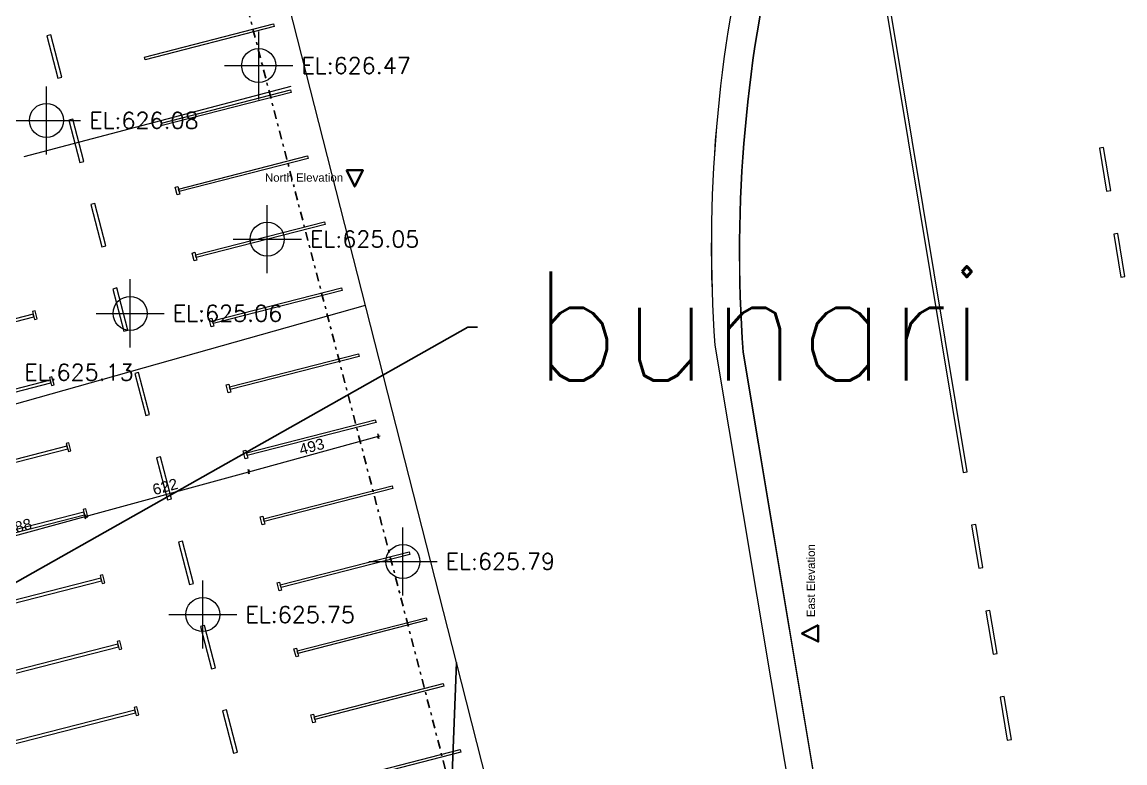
# Model space of a CAD drawing. Header units: metres. Extents: x 7516628 to 7516794, y 4692096 to 4692450.
# Drawn here: x 7516726.65 to 7516767.1, y 4692337.05 to 4692364.24 of the extents above; entities that cross this region are included whole.
import ezdxf
from ezdxf import colors
from ezdxf.entities.mleader import LeaderData, LeaderLine
from ezdxf.math import Vec2, Vec3

# ---------------------------------------------------------------- set-up
doc = ezdxf.new("R2010")
doc.units = ezdxf.units.M
doc.linetypes.add('Dot & Dashed', pattern=[670.277762, 317.5, -176.388889, 0, -176.388874])
doc.linetypes.add('Wipeout_Contour', pattern=[1000, 0, -1000])
for name, color, linetype, lineweight in [('dtm label', 1, 'Continuous', 0), ('Marker - Elevation', 7, 'Continuous', 0), ('Marker - Elevation_Pen_No__25', 161, 'Continuous', 0), ('Marker - Elevation_Pen_No__6', 5, 'Continuous', 0), ('muri', 36, 'Continuous', 0), ('New_Dimensioning - General', 7, 'Continuous', 0), ('New_Dimensioning - General_Pen_No__1', 7, 'Continuous', 0), ('New_Dimensioning - General_Pen_No__142', 8, 'Continuous', 0), ('New_Dimensioning - General_Pen_No__161', 251, 'Continuous', 0), ('New_Drawing & Figure_Pen_No__58', 12, 'Continuous', 0), ('New_Drawing & Figure_Pen_No__75', 6, 'Continuous', 0), ('New_Structural - Bearing', 7, 'Continuous', 0), ('New_Structural - Bearing_Pen_No__1', 7, 'Continuous', 0), ('New_Structural - Bearing_Pen_No__184', 254, 'Continuous', 0), ('niveleta lartesite', 5, 'Continuous', 0), ('Parcela Baze', 7, 'Continuous', 0), ('projekt', 7, 'Continuous', 0), ('shetitore', 6, 'Continuous', 0)]:
    doc.layers.add(name, color=color, linetype=linetype, lineweight=lineweight)
doc.styles.add('GENERATED_STYLE_1', font='arial.ttf')
doc.styles.get("Standard").update_dxf_attribs({"font": 'simplex.shx'})
doc.dimstyles.new('GENERATED_STYLE__1', dxfattribs={"dimtxt": 400, "dimasz": 95, "dimexe": 0.18, "dimexo": 100000, "dimgap": 0, "dimtad": 1, "dimdec": 0, "dimlfac": 0.1, "dimzin": 0, "dimdsep": 46, "dimtxsty": 'GENERATED_STYLE_1', "dimblk": 'ARROWHEAD_2', "dimblk1": 'ARROWHEAD_2', "dimblk2": 'ARROWHEAD_2', "dimcen": 0.09, "dimclrd": 251, "dimclre": 251, "dimclrt": 7, "dimadec": 0, "dimazin": 0, "dimtfac": 1, "dimtdec": 4, "dimtmove": 0, "dimatfit": 3, "dimfxl": 1, "dimtolj": 1, "dimtzin": 0, "dimarcsym": 0})

# ---------------------------------------------------------------- blocks, each defined once
blk = doc.blocks.new('Slab_228', base_point=(-1767, 6872))
at = {"layer": 'New_Structural - Bearing_Pen_No__1', "color": 7, "linetype": 'Continuous', "lineweight": 13, "flags": 128}
blk.add_lwpolyline([(-1767, 6872), (2962, 8087), (2937, 8184), (-1792, 6968)], close=True, dxfattribs=at)
blk = doc.blocks.new('Slab_229', base_point=(2912, 8280))
at = {"layer": 'New_Structural - Bearing_Pen_No__1', "color": 7, "linetype": 'Continuous', "lineweight": 13, "flags": 128}
blk.add_lwpolyline([(2912, 8280), (2987, 7990), (3083, 8015), (3009, 8305)], close=True, dxfattribs=at)
blk = doc.blocks.new('Slab_230', base_point=(-2389, 9293))
at = {"layer": 'New_Structural - Bearing_Pen_No__1', "color": 7, "linetype": 'Continuous', "lineweight": 13, "flags": 128}
blk.add_lwpolyline([(-2389, 9293), (2340, 10508), (2315, 10605), (-2414, 9390)], close=True, dxfattribs=at)
blk = doc.blocks.new('Slab_231', base_point=(2290, 10702))
at = {"layer": 'New_Structural - Bearing_Pen_No__1', "color": 7, "linetype": 'Continuous', "lineweight": 13, "flags": 128}
blk.add_lwpolyline([(2290, 10702), (2364, 10411), (2461, 10436), (2387, 10727)], close=True, dxfattribs=at)
blk = doc.blocks.new('Slab_232', base_point=(-3011, 11714))
at = {"layer": 'New_Structural - Bearing_Pen_No__1', "color": 7, "linetype": 'Continuous', "lineweight": 13, "flags": 128}
blk.add_lwpolyline([(-3011, 11714), (1717, 12929), (1692, 13026), (-3036, 11811)], close=True, dxfattribs=at)
blk = doc.blocks.new('Slab_233', base_point=(1668, 13123))
at = {"layer": 'New_Structural - Bearing_Pen_No__1', "color": 7, "linetype": 'Continuous', "lineweight": 13, "flags": 128}
blk.add_lwpolyline([(1668, 13123), (1742, 12833), (1839, 12857), (1764, 13148)], close=True, dxfattribs=at)
blk = doc.blocks.new('Slab_234', base_point=(-3634, 14136))
at = {"layer": 'New_Structural - Bearing_Pen_No__1', "color": 7, "linetype": 'Continuous', "lineweight": 13, "flags": 128}
blk.add_lwpolyline([(-3634, 14136), (1095, 15351), (1070, 15448), (-3659, 14233)], close=True, dxfattribs=at)
blk = doc.blocks.new('Slab_235', base_point=(1045, 15544))
at = {"layer": 'New_Structural - Bearing_Pen_No__1', "color": 7, "linetype": 'Continuous', "lineweight": 13, "flags": 128}
blk.add_lwpolyline([(1045, 15544), (1120, 15254), (1217, 15279), (1142, 15569)], close=True, dxfattribs=at)
blk = doc.blocks.new('Slab_236', base_point=(-4256, 16557))
at = {"layer": 'New_Structural - Bearing_Pen_No__1', "color": 7, "linetype": 'Continuous', "lineweight": 13, "flags": 128}
blk.add_lwpolyline([(-4256, 16557), (473, 17772), (448, 17869), (-4281, 16654)], close=True, dxfattribs=at)
blk = doc.blocks.new('Slab_237', base_point=(423, 17966))
at = {"layer": 'New_Structural - Bearing_Pen_No__1', "color": 7, "linetype": 'Continuous', "lineweight": 13, "flags": 128}
blk.add_lwpolyline([(423, 17966), (498, 17675), (595, 17700), (520, 17991)], close=True, dxfattribs=at)
blk = doc.blocks.new('Slab_238', base_point=(-4878, 18978))
at = {"layer": 'New_Structural - Bearing_Pen_No__1', "color": 7, "linetype": 'Continuous', "lineweight": 13, "flags": 128}
blk.add_lwpolyline([(-4878, 18978), (-149, 20193), (-174, 20290), (-4903, 19075)], close=True, dxfattribs=at)
blk = doc.blocks.new('Slab_239', base_point=(-199, 20387))
at = {"layer": 'New_Structural - Bearing_Pen_No__1', "color": 7, "linetype": 'Continuous', "lineweight": 13, "flags": 128}
blk.add_lwpolyline([(-199, 20387), (-124, 20097), (-27, 20121), (-102, 20412)], close=True, dxfattribs=at)
blk = doc.blocks.new('Slab_240', base_point=(-5500, 21400))
at = {"layer": 'New_Structural - Bearing_Pen_No__1', "color": 7, "linetype": 'Continuous', "lineweight": 13, "flags": 128}
blk.add_lwpolyline([(-5500, 21400), (-771, 22615), (-796, 22712), (-5525, 21497)], close=True, dxfattribs=at)
blk = doc.blocks.new('Slab_241', base_point=(-821, 22809))
at = {"layer": 'New_Structural - Bearing_Pen_No__1', "color": 7, "linetype": 'Continuous', "lineweight": 13, "flags": 128}
blk.add_lwpolyline([(-821, 22809), (-746, 22518), (-650, 22543), (-724, 22833)], close=True, dxfattribs=at)
blk = doc.blocks.new('Slab_288', base_point=(14893, 6637))
at = {"layer": 'New_Structural - Bearing_Pen_No__1', "color": 7, "linetype": 'Continuous', "lineweight": 13, "flags": 128}
blk.add_lwpolyline([(14893, 6637), (10164, 5421), (10139, 5518), (14868, 6733)], close=True, dxfattribs=at)
blk = doc.blocks.new('Slab_290', base_point=(14271, 9058))
at = {"layer": 'New_Structural - Bearing_Pen_No__1', "color": 7, "linetype": 'Continuous', "lineweight": 13, "flags": 128}
blk.add_lwpolyline([(14271, 9058), (9542, 7843), (9517, 7940), (14246, 9155)], close=True, dxfattribs=at)
blk = doc.blocks.new('Slab_291', base_point=(9492, 8037))
at = {"layer": 'New_Structural - Bearing_Pen_No__1', "color": 7, "linetype": 'Continuous', "lineweight": 13, "flags": 128}
blk.add_lwpolyline([(9492, 8037), (9567, 7746), (9470, 7721), (9395, 8012)], close=True, dxfattribs=at)
blk = doc.blocks.new('Slab_292', base_point=(13648, 11479))
at = {"layer": 'New_Structural - Bearing_Pen_No__1', "color": 7, "linetype": 'Continuous', "lineweight": 13, "flags": 128}
blk.add_lwpolyline([(13648, 11479), (8920, 10264), (8895, 10361), (13623, 11576)], close=True, dxfattribs=at)
blk = doc.blocks.new('Slab_293', base_point=(8870, 10458))
at = {"layer": 'New_Structural - Bearing_Pen_No__1', "color": 7, "linetype": 'Continuous', "lineweight": 13, "flags": 128}
blk.add_lwpolyline([(8870, 10458), (8944, 10167), (8848, 10142), (8773, 10433)], close=True, dxfattribs=at)
blk = doc.blocks.new('Slab_294', base_point=(13026, 13901))
at = {"layer": 'New_Structural - Bearing_Pen_No__1', "color": 7, "linetype": 'Continuous', "lineweight": 13, "flags": 128}
blk.add_lwpolyline([(13026, 13901), (8297, 12686), (8272, 12782), (13001, 13997)], close=True, dxfattribs=at)
blk = doc.blocks.new('Slab_295', base_point=(8248, 12879))
at = {"layer": 'New_Structural - Bearing_Pen_No__1', "color": 7, "linetype": 'Continuous', "lineweight": 13, "flags": 128}
blk.add_lwpolyline([(8248, 12879), (8322, 12589), (8225, 12564), (8151, 12854)], close=True, dxfattribs=at)
blk = doc.blocks.new('Slab_296', base_point=(12404, 16322))
at = {"layer": 'New_Structural - Bearing_Pen_No__1', "color": 7, "linetype": 'Continuous', "lineweight": 13, "flags": 128}
blk.add_lwpolyline([(12404, 16322), (7675, 15107), (7650, 15204), (12379, 16419)], close=True, dxfattribs=at)
blk = doc.blocks.new('Slab_297', base_point=(7625, 15301))
at = {"layer": 'New_Structural - Bearing_Pen_No__1', "color": 7, "linetype": 'Continuous', "lineweight": 13, "flags": 128}
blk.add_lwpolyline([(7625, 15301), (7700, 15010), (7603, 14985), (7529, 15276)], close=True, dxfattribs=at)
blk = doc.blocks.new('Slab_298', base_point=(11782, 18743))
at = {"layer": 'New_Structural - Bearing_Pen_No__1', "color": 7, "linetype": 'Continuous', "lineweight": 13, "flags": 128}
blk.add_lwpolyline([(11782, 18743), (7053, 17528), (7028, 17625), (11757, 18840)], close=True, dxfattribs=at)
blk = doc.blocks.new('Slab_299', base_point=(7003, 17722))
at = {"layer": 'New_Structural - Bearing_Pen_No__1', "color": 7, "linetype": 'Continuous', "lineweight": 13, "flags": 128}
blk.add_lwpolyline([(7003, 17722), (7078, 17431), (6981, 17406), (6906, 17697)], close=True, dxfattribs=at)
blk = doc.blocks.new('Slab_300', base_point=(11160, 21165))
at = {"layer": 'New_Structural - Bearing_Pen_No__1', "color": 7, "linetype": 'Continuous', "lineweight": 13, "flags": 128}
blk.add_lwpolyline([(11160, 21165), (6431, 19950), (6406, 20046), (11135, 21262)], close=True, dxfattribs=at)
blk = doc.blocks.new('Slab_301', base_point=(6381, 20143))
at = {"layer": 'New_Structural - Bearing_Pen_No__1', "color": 7, "linetype": 'Continuous', "lineweight": 13, "flags": 128}
blk.add_lwpolyline([(6381, 20143), (6456, 19853), (6359, 19828), (6284, 20118)], close=True, dxfattribs=at)
blk = doc.blocks.new('Slab_302', base_point=(10537, 23586))
at = {"layer": 'New_Structural - Bearing_Pen_No__1', "color": 7, "linetype": 'Continuous', "lineweight": 13, "flags": 128}
blk.add_lwpolyline([(10537, 23586), (5809, 22371), (5784, 22468), (10513, 23683)], close=True, dxfattribs=at)
blk = doc.blocks.new('Slab_303', base_point=(5759, 22565))
at = {"layer": 'New_Structural - Bearing_Pen_No__1', "color": 7, "linetype": 'Continuous', "lineweight": 13, "flags": 128}
blk.add_lwpolyline([(5759, 22565), (5834, 22274), (5737, 22249), (5662, 22540)], close=True, dxfattribs=at)
blk = doc.blocks.new('Slab_304', base_point=(9915, 26007))
at = {"layer": 'New_Structural - Bearing_Pen_No__1', "color": 7, "linetype": 'Continuous', "lineweight": 13, "flags": 128}
blk.add_lwpolyline([(9915, 26007), (5186, 24792), (5162, 24889), (9890, 26104)], close=True, dxfattribs=at)
blk = doc.blocks.new('Slab_305', base_point=(5137, 24986))
at = {"layer": 'New_Structural - Bearing_Pen_No__1', "color": 7, "linetype": 'Continuous', "lineweight": 13, "flags": 128}
blk.add_lwpolyline([(5137, 24986), (5211, 24695), (5114, 24670), (5040, 24961)], close=True, dxfattribs=at)
blk = doc.blocks.new('Slab_306', base_point=(9293, 28429))
at = {"layer": 'New_Structural - Bearing_Pen_No__1', "color": 7, "linetype": 'Continuous', "lineweight": 13, "flags": 128}
blk.add_lwpolyline([(9293, 28429), (4564, 27214), (4539, 27310), (9268, 28526)], close=True, dxfattribs=at)
blk = doc.blocks.new('Slab_307', base_point=(4514, 27407))
at = {"layer": 'New_Structural - Bearing_Pen_No__1', "color": 7, "linetype": 'Continuous', "lineweight": 13, "flags": 128}
blk.add_lwpolyline([(4514, 27407), (4589, 27117), (4492, 27092), (4418, 27382)], close=True, dxfattribs=at)
blk = doc.blocks.new('Slab_308', base_point=(8671, 30850))
at = {"layer": 'New_Structural - Bearing_Pen_No__1', "color": 7, "linetype": 'Continuous', "lineweight": 13, "flags": 128}
blk.add_lwpolyline([(8671, 30850), (3942, 29635), (3917, 29732), (8646, 30947)], close=True, dxfattribs=at)
blk = doc.blocks.new('Slab_309', base_point=(8049, 33271))
at = {"layer": 'New_Structural - Bearing_Pen_No__1', "color": 7, "linetype": 'Continuous', "lineweight": 13, "flags": 128}
blk.add_lwpolyline([(8049, 33271), (3320, 32056), (3295, 32153), (8024, 33368)], close=True, dxfattribs=at)
blk = doc.blocks.new('Slab_398', base_point=(-13479, 103667))
at = {"layer": 'New_Structural - Bearing_Pen_No__184', "color": 254, "linetype": 'Continuous', "lineweight": 0, "flags": 128}
blk.add_lwpolyline([(25579, 37511, 0.078755), (24210, 21575), (28816, -5980), (29782, -5819), (25246, 21319, -0.080284), (26691, 37555)], format="xyb", dxfattribs=at)
blk = doc.blocks.new('Slab_581', base_point=(39250, 24102))
at = {"layer": 'New_Structural - Bearing_Pen_No__1', "color": 7, "linetype": 'Continuous', "lineweight": 13, "flags": 128}
blk.add_lwpolyline([(39250, 24102), (38988, 25681), (38840, 25656), (39102, 24078)], close=True, dxfattribs=at)
blk = doc.blocks.new('Slab_582', base_point=(38726, 27259))
at = {"layer": 'New_Structural - Bearing_Pen_No__1', "color": 7, "linetype": 'Continuous', "lineweight": 13, "flags": 128}
blk.add_lwpolyline([(38726, 27259), (38465, 28838), (38317, 28813), (38578, 27235)], close=True, dxfattribs=at)
blk = doc.blocks.new('Slab_687', base_point=(33468, 16931))
at = {"layer": 'New_Structural - Bearing_Pen_No__1', "color": 7, "linetype": 'Continuous', "lineweight": 13, "flags": 128}
blk.add_lwpolyline([(33468, 16931), (24613, 70359), (24465, 70334), (33320, 16906)], close=True, dxfattribs=at)
blk = doc.blocks.new('Slab_691', base_point=(35083, 7108))
at = {"layer": 'New_Structural - Bearing_Pen_No__1', "color": 7, "linetype": 'Continuous', "lineweight": 13, "flags": 128}
blk.add_lwpolyline([(35083, 7108), (34821, 8687), (34673, 8662), (34935, 7084)], close=True, dxfattribs=at)
blk = doc.blocks.new('Slab_692', base_point=(34560, 10265))
at = {"layer": 'New_Structural - Bearing_Pen_No__1', "color": 7, "linetype": 'Continuous', "lineweight": 13, "flags": 128}
blk.add_lwpolyline([(34560, 10265), (34298, 11844), (34150, 11819), (34412, 10241)], close=True, dxfattribs=at)
blk = doc.blocks.new('Slab_693', base_point=(34036, 13422))
at = {"layer": 'New_Structural - Bearing_Pen_No__1', "color": 7, "linetype": 'Continuous', "lineweight": 13, "flags": 128}
blk.add_lwpolyline([(34036, 13422), (33775, 15001), (33627, 14976), (33888, 13398)], close=True, dxfattribs=at)
blk = doc.blocks.new('Slab_792', base_point=(6699, 6643))
at = {"layer": 'New_Structural - Bearing_Pen_No__1', "color": 7, "linetype": 'Continuous', "lineweight": 13, "flags": 128}
blk.add_lwpolyline([(6699, 6643), (6297, 8191), (6152, 8153), (6554, 6605)], close=True, dxfattribs=at)
blk = doc.blocks.new('Slab_793', base_point=(5894, 9740))
at = {"layer": 'New_Structural - Bearing_Pen_No__1', "color": 7, "linetype": 'Continuous', "lineweight": 13, "flags": 128}
blk.add_lwpolyline([(5894, 9740), (5492, 11288), (5346, 11251), (5749, 9702)], close=True, dxfattribs=at)
blk = doc.blocks.new('Slab_794', base_point=(5089, 12837))
at = {"layer": 'New_Structural - Bearing_Pen_No__1', "color": 7, "linetype": 'Continuous', "lineweight": 13, "flags": 128}
blk.add_lwpolyline([(5089, 12837), (4687, 14385), (4541, 14348), (4944, 12799)], close=True, dxfattribs=at)
blk = doc.blocks.new('Slab_795', base_point=(4284, 15934))
at = {"layer": 'New_Structural - Bearing_Pen_No__1', "color": 7, "linetype": 'Continuous', "lineweight": 13, "flags": 128}
blk.add_lwpolyline([(4284, 15934), (3882, 17482), (3736, 17445), (4139, 15896)], close=True, dxfattribs=at)
blk = doc.blocks.new('Slab_801', base_point=(3479, 19031))
at = {"layer": 'New_Structural - Bearing_Pen_No__1', "color": 7, "linetype": 'Continuous', "lineweight": 13, "flags": 128}
blk.add_lwpolyline([(3479, 19031), (3076, 20580), (2931, 20542), (3334, 18993)], close=True, dxfattribs=at)
blk = doc.blocks.new('Slab_802', base_point=(2674, 22128))
at = {"layer": 'New_Structural - Bearing_Pen_No__1', "color": 7, "linetype": 'Continuous', "lineweight": 13, "flags": 128}
blk.add_lwpolyline([(2674, 22128), (2271, 23677), (2126, 23639), (2529, 22090)], close=True, dxfattribs=at)
blk = doc.blocks.new('Slab_803', base_point=(1869, 25225))
at = {"layer": 'New_Structural - Bearing_Pen_No__1', "color": 7, "linetype": 'Continuous', "lineweight": 13, "flags": 128}
blk.add_lwpolyline([(1869, 25225), (1466, 26774), (1321, 26736), (1724, 25187)], close=True, dxfattribs=at)
blk = doc.blocks.new('Slab_804', base_point=(1064, 28322))
at = {"layer": 'New_Structural - Bearing_Pen_No__1', "color": 7, "linetype": 'Continuous', "lineweight": 13, "flags": 128}
blk.add_lwpolyline([(1064, 28322), (661, 29871), (516, 29833), (919, 28284)], close=True, dxfattribs=at)
blk = doc.blocks.new('Slab_805', base_point=(259, 31419))
at = {"layer": 'New_Structural - Bearing_Pen_No__1', "color": 7, "linetype": 'Continuous', "lineweight": 13, "flags": 128}
blk.add_lwpolyline([(259, 31419), (-144, 32968), (-289, 32930), (113, 31382)], close=True, dxfattribs=at)
blk = doc.blocks.new('*D763')
at = {"layer": 'New_Dimensioning - General_Pen_No__142', "color": 8, "linetype": 'Continuous', "lineweight": 13}
for p, q in [((1133, 15356), (1096, 15217)), ((-3577, 14066), (-3614, 13927))]:
    blk.add_line(p, q, dxfattribs=at)
at = {"layer": 'New_Dimensioning - General_Pen_No__161', "color": 251, "linetype": 'Continuous', "lineweight": 13}
for p, q in [((-3596, 13996), (1114, 15287)), ((-8560, 12637), (-3596, 13996)), ((-3571, 13906), (-3620, 14087))]:
    blk.add_line(p, q, dxfattribs=at)
at = {"layer": 'New_Dimensioning - General_Pen_No__1', "color": 7, "lineweight": 13, "insert": (-1703, 14598), "char_height": 400, "attachment_point": 7, "rotation": 15.3178, "style": 'GENERATED_STYLE_1'}
blk.add_mtext('\\A1;488', dxfattribs=at)
blk = doc.blocks.new('ARROWHEAD_2')
at = {"color": 0, "linetype": 'Continuous', "lineweight": 0}
for p, q in [((0, 0), (-1, 0)), ((-0.38, -0.66), (0.38, 0.66))]:
    blk.add_line(p, q, dxfattribs=at)
blk = doc.blocks.new('*D764')
at = {"layer": 'New_Dimensioning - General_Pen_No__142', "color": 8, "linetype": 'Continuous', "lineweight": 13}
for p, q in [((7130, 16999), (7093, 16859)), ((1133, 15356), (1096, 15217))]:
    blk.add_line(p, q, dxfattribs=at)
at = {"layer": 'New_Dimensioning - General_Pen_No__161', "color": 251, "linetype": 'Continuous', "lineweight": 13}
for p, q in [((1114, 15287), (7112, 16929)), ((1139, 15196), (1090, 15377)), ((-3596, 13996), (1114, 15287))]:
    blk.add_line(p, q, dxfattribs=at)
at = {"layer": 'New_Dimensioning - General_Pen_No__1', "color": 7, "lineweight": 13, "insert": (3651, 16064), "char_height": 400, "attachment_point": 7, "rotation": 15.3178, "style": 'GENERATED_STYLE_1'}
blk.add_mtext('\\A1;622', dxfattribs=at)
blk = doc.blocks.new('*D765')
at = {"layer": 'New_Dimensioning - General_Pen_No__142', "color": 8, "linetype": 'Continuous', "lineweight": 13}
for p, q in [((11852, 18163), (11889, 18302)), ((7130, 16999), (7093, 16859))]:
    blk.add_line(p, q, dxfattribs=at)
at = {"layer": 'New_Dimensioning - General_Pen_No__161', "color": 251, "linetype": 'Continuous', "lineweight": 13}
for p, q in [((7112, 16929), (11870, 18233)), ((11895, 18142), (11846, 18323)), ((11870, 18233), (11929, 18249)), ((7136, 16839), (7087, 17020)), ((1114, 15287), (7112, 16929))]:
    blk.add_line(p, q, dxfattribs=at)
at = {"layer": 'New_Dimensioning - General_Pen_No__1', "color": 7, "lineweight": 13, "insert": (9029, 17537), "char_height": 400, "attachment_point": 7, "rotation": 15.3178, "style": 'GENERATED_STYLE_1'}
blk.add_mtext('\\A1;493', dxfattribs=at)
blk = doc.blocks.new('Elevation_3', base_point=(28000, 23000))
at = {"layer": 'Marker - Elevation_Pen_No__6', "color": 5, "lineweight": 35, "insert": (27885, 11480), "char_height": 300, "attachment_point": 7, "rotation": 90, "style": 'GENERATED_STYLE_1'}
blk.add_mtext('\\A1;\\pt0; East Elevation', dxfattribs=at)
at = {"color": 254, "linetype": 'Wipeout_Contour', "lineweight": 0, "ltscale": 89694.134453}
blk.add_wipeout([(28000, 11300), (27400, 11000), (28000, 10700)], dxfattribs=at).dxf.layer = 'Marker - Elevation'
at = {"layer": 'Marker - Elevation_Pen_No__25', "color": 161, "linetype": 'Continuous', "lineweight": 35, "flags": 128}
blk.add_lwpolyline([(28000, 11300), (28000, 10700), (27400, 11000)], close=True, dxfattribs=at)
blk = doc.blocks.new('Elevation_4', base_point=(-1000, 28000))
at = {"color": 254, "linetype": 'Wipeout_Contour', "lineweight": 0, "ltscale": 89695.071101}
blk.add_wipeout([(10700, 28000), (11000, 27400), (11300, 28000)], dxfattribs=at).dxf.layer = 'Marker - Elevation'
at = {"layer": 'Marker - Elevation_Pen_No__25', "color": 161, "linetype": 'Continuous', "lineweight": 35, "flags": 128}
blk.add_lwpolyline([(10700, 28000), (11300, 28000), (11000, 27400)], close=True, dxfattribs=at)
at = {"layer": 'Marker - Elevation_Pen_No__6', "color": 5, "lineweight": 35, "insert": (7593, 27575), "char_height": 300, "attachment_point": 7, "style": 'GENERATED_STYLE_1'}
blk.add_mtext('\\A1;\\pt0; North Elevation', dxfattribs=at)
blk = doc.blocks.new('A$C11597C86')
at = {"layer": 'New_Drawing & Figure_Pen_No__58', "color": 12, "linetype": 'Dot & Dashed', "lineweight": 25, "flags": 128}
blk.add_lwpolyline([(161005.8, -220534.1), (148309.8, -77908), (141260.7, 6886.8), (128599.3, 55612.9), (128534.2, 55593), (114816.7, 109356.5), (71029.6, 102087.9), (68551.8, 101645.5), (73236, 84668.8), (85462, 42989.5), (97305.9, -251.6), (101619.7, -39309.5), (117916.4, -230737.2)], close=True, dxfattribs=at)
at = {"layer": 'New_Drawing & Figure_Pen_No__75', "color": 6, "linetype": 'Continuous', "lineweight": 20}
blk.add_line((151283.9, 25635.1), (155820, -1502), dxfattribs=at)
for centre, start in [((201203.5, 29539), 166.08182), ((202239.8, 29282.2), 165.73357)]:
    blk.add_arc(centre, 51086.3, start, 184.09389, dxfattribs=at)
at = {"layer": 'New_Structural - Bearing', "color": 254, "linetype": 'Continuous', "lineweight": 0}
blk.add_blockref('Slab_398', (112559.3, 107983.5), dxfattribs=at)
at = {"layer": 'New_Structural - Bearing', "color": 7, "linetype": 'Continuous', "lineweight": 13}
for name, p in [('Slab_687', (159506, 21247.4)), ('Slab_309', (134086.7, 37587.9)), ('Slab_805', (126296.5, 35735.8)), ('Slab_308', (134708.8, 35166.6)), ('Slab_804', (127101.6, 32638.8)), ('Slab_306', (135331, 32745.3)), ('Slab_582', (164764.3, 31575.7)), ('Slab_307', (130552.4, 31723.9)), ('Slab_803', (127906.7, 29541.7)), ('Slab_304', (135953.2, 30323.9)), ('Slab_581', (165287.5, 28418.8)), ('Slab_305', (131174.6, 29302.5)), ('Slab_802', (128711.8, 26444.6)), ('Slab_302', (136575.4, 27902.6)), ('Slab_241', (125216.8, 27125.1)), ('Slab_240', (120537.7, 25716.3)), ('Slab_303', (131796.7, 26881.2)), ('Slab_300', (137197.6, 25481.2)), ('Slab_239', (125839, 24703.7)), ('Slab_801', (129516.9, 23347.6)), ('Slab_238', (121159.9, 23294.9)), ('Slab_301', (132418.9, 24459.8)), ('Slab_298', (137819.7, 23059.9)), ('Slab_237', (126461.1, 22282.4)), ('Slab_236', (121782.1, 20873.6)), ('Slab_299', (133041.1, 22038.5)), ('Slab_795', (130321.9, 20250.5)), ('Slab_296', (138441.9, 20638.5)), ('Slab_235', (127083.3, 19861.1)), ('Slab_234', (122404.2, 18452.3)), ('Slab_297', (133663.3, 19617.1)), ('Slab_693', (160074.3, 17738.6)), ('Slab_794', (131127, 17153.4)), ('Slab_294', (139064.1, 18217.2)), ('Slab_233', (127705.5, 17439.7)), ('Slab_232', (123026.4, 16030.9)), ('Slab_295', (134285.4, 17195.8)), ('Slab_292', (139686.3, 15795.9)), ('Slab_692', (160597.5, 14581.7)), ('Slab_793', (131932.1, 14056.3)), ('Slab_231', (128327.7, 15018.4)), ('Slab_230', (123648.6, 13609.6)), ('Slab_293', (134907.6, 14774.5)), ('Slab_290', (140308.4, 13374.5)), ('Slab_691', (161120.7, 11424.7)), ('Slab_229', (128949.8, 12597)), ('Slab_228', (124270.8, 11188.2)), ('Slab_792', (132737.2, 10959.3)), ('Slab_291', (135529.8, 12353.1)), ('Slab_288', (140930.6, 10953.2))]:
    blk.add_blockref(name, p, dxfattribs=at)
at = {"layer": 'New_Dimensioning - General', "color": 251, "linetype": 'Continuous', "lineweight": 13}
for base, p1, p2, picture, middle in [((137908.3, 22549.2), (133018.9, 21723), (137745.4, 23144), '*D765', (135454, 22167.3)), ((133149.6, 21245.8), (127108.2, 19764.2), (133018.9, 21723), '*D764', (130076, 20694.2)), ((127152.3, 19603.1), (122404.2, 18452.3), (127108.2, 19764.2), '*D763', (124722.4, 19227.9))]:
    dim = blk.add_linear_dim(base=base, p1=p1, p2=p2, angle=15.31779, dimstyle='GENERATED_STYLE__1', dxfattribs=at)
    dim.commit()
    dim.dimension.update_dxf_attribs({"geometry": picture, "text_midpoint": middle, "dimtype": 128, "text_rotation": 15.31779, "insert": (126037.9, 4316.6)})
at = {"layer": 'Marker - Elevation', "color": 151, "lineweight": 20}
for name, p in [('Elevation_4', (125037.9, 32316.6)), ('Elevation_3', (154037.9, 27316.6))]:
    blk.add_blockref(name, p, dxfattribs=at)

msp = doc.modelspace()

# ---------------------------------------------------------------- block references
at = {"layer": 'projekt', "xscale": 0.001, "yscale": 0.001, "zscale": 0.001}
msp.add_blockref('A$C11597C86', (7516601.811, 4692326.488), dxfattribs=at)

# ---------------------------------------------------------------- next in the draw order: linework, layer by layer
at = {"layer": 'dtm label', "color": 1, "linetype": 'Continuous', "lineweight": 0}
for p, q in [((7516735.328, 4692361.395, 626.467), (7516735.328, 4692363.895, 626.467)), ((7516734.078, 4692362.645, 626.467), (7516736.578, 4692362.645, 626.467)), ((7516727.544, 4692359.382, 626.083), (7516727.544, 4692361.882, 626.083)), ((7516726.294, 4692360.632, 626.083), (7516728.794, 4692360.632, 626.083)), ((7516740.618, 4692343.194, 625.79), (7516740.618, 4692345.694, 625.79)), ((7516739.368, 4692344.444, 625.79), (7516741.868, 4692344.444, 625.79)), ((7516733.277, 4692341.244, 625.745), (7516733.277, 4692343.744, 625.745)), ((7516732.027, 4692342.494, 625.745), (7516734.527, 4692342.494, 625.745))]:
    msp.add_line(p, q, dxfattribs=at)
for centre in [(7516735.328, 4692362.645, 626.467), (7516727.544, 4692360.632, 626.083), (7516740.618, 4692344.444, 625.79), (7516733.277, 4692342.494, 625.745)]:
    msp.add_circle(centre, 0.625, dxfattribs=at)
at = {"layer": 'muri', "flags": 128}
for points, elevation in [([(7516736.502, 4692361.876), (7516726.717, 4692359.294)], 626.504), ([(7516706.16, 4692344.516), (7516739.241, 4692353.851)], 625.659)]:
    msp.add_lwpolyline(points, dxfattribs=dict(at, elevation=elevation))
at = {"layer": 'niveleta lartesite', "color": 5, "linetype": 'Continuous', "lineweight": 0}
for p, q in [((7516735.642, 4692355.024, 625.048), (7516735.642, 4692357.524, 625.048)), ((7516734.392, 4692356.274, 625.048), (7516736.892, 4692356.274, 625.048)), ((7516730.612, 4692352.3, 625.062), (7516730.612, 4692354.8, 625.062)), ((7516729.362, 4692353.55, 625.062), (7516731.862, 4692353.55, 625.062))]:
    msp.add_line(p, q, dxfattribs=at)
for centre in [(7516735.642, 4692356.274, 625.048), (7516730.612, 4692353.55, 625.062)]:
    msp.add_circle(centre, 0.625, dxfattribs=at)
at = {"layer": 'Parcela Baze', "flags": 128}
for points in [[(7516718.331, 4692435.856), (7516674.68, 4692428.97), (7516672.2, 4692428.54), (7516676.8, 4692411.54), (7516688.82, 4692369.8), (7516700.45, 4692326.5), (7516700.84, 4692322.801), (7516704.59, 4692287.19), (7516735.21, 4692261.76), (7516728.88, 4692300.6), (7516744.84, 4692311.44), (7516742.12, 4692328.76), (7516742.58, 4692340.74), (7516732.02, 4692382.21)], [(7516748.453, 4692281.994), (7516744.44, 4692333.42), (7516742.58, 4692340.74), (7516742.12, 4692328.76), (7516744.84, 4692311.44), (7516728.88, 4692300.6), (7516735.21, 4692261.76), (7516751.06, 4692248.59)], [(7516748.453, 4692281.994), (7516744.44, 4692333.42), (7516742.58, 4692340.74), (7516742.12, 4692328.76), (7516744.84, 4692311.44), (7516728.88, 4692300.6), (7516735.21, 4692261.76), (7516751.06, 4692248.59)]]:
    msp.add_lwpolyline(points, close=True, dxfattribs=at)

# ---------------------------------------------------------------- next in the draw order: texts
at = {"layer": 'dtm label', "color": 1, "linetype": 'Continuous', "lineweight": 0, "char_height": 0.6, "attachment_point": 4}
for s, insert in [('EL:626.47', (7516736.895, 4692362.645, 626.467)), ('EL:626.08', (7516729.112, 4692360.632, 626.083)), ('EL:625.79', (7516742.185, 4692344.444, 625.79)), ('EL:625.75', (7516734.844, 4692342.494, 625.745))]:
    msp.add_mtext(s, dxfattribs=dict(at, insert=insert))
at = {"layer": 'niveleta lartesite', "color": 5, "linetype": 'Continuous', "lineweight": 0, "char_height": 0.6, "attachment_point": 4}
for s, insert in [('EL:625.05', (7516737.21, 4692356.274, 625.048)), ('EL:625.06', (7516732.179, 4692353.55, 625.062)), ('EL:625.13', (7516726.73, 4692351.386, 625.126))]:
    msp.add_mtext(s, dxfattribs=dict(at, insert=insert))

# ---------------------------------------------------------------- next in the draw order: leaders
at = {"layer": 'shetitore'}
ml = msp.add_multileader_mtext('Standard', dxfattribs=at)
ml.set_content('bunari', color=256)
ml.set_leader_properties()
ml.build(insert=Vec2(0, 0))
ml.multileader.update_dxf_attribs({"text_right_attachment_type": 6, "dogleg_length": 0.36})
ctx = ml.context
ctx.base_point, ctx.plane_origin = Vec3(7516743.356, 4692353.048, 625.681), Vec3(7516718.647, 4692339.281, 625.681)
ctx.right_attachment = 6
notes = []
notes.append((ctx, [(0, (1, 1, 0), (7516742.996, 4692353.048, 625.681), (1, 0), 0.36, [(0, [(7516718.647, 4692339.281, 625.681)], 0, [])])]))
ctx.mtext.insert, ctx.mtext.flow_direction = Vec3(7516745.356, 4692355.081, 625.681), 5
for ctx, leaders in notes:
    for number, flags, end, landing, length, lines in leaders:
        leader = LeaderData()
        leader.index, (leader.has_last_leader_line, leader.has_dogleg_vector, leader.attachment_direction) = number, flags
        leader.last_leader_point, leader.dogleg_vector, leader.dogleg_length = Vec3(end), Vec3(landing), length
        for number, points, colour, breaks in lines:
            line = LeaderLine()
            line.index, line.vertices, line.color, line.breaks = number, Vec3.list(points), colors.encode_raw_color(colour), breaks
            leader.lines.append(line)
        ctx.leaders.append(leader)

doc.saveas('drawing.dxf')
